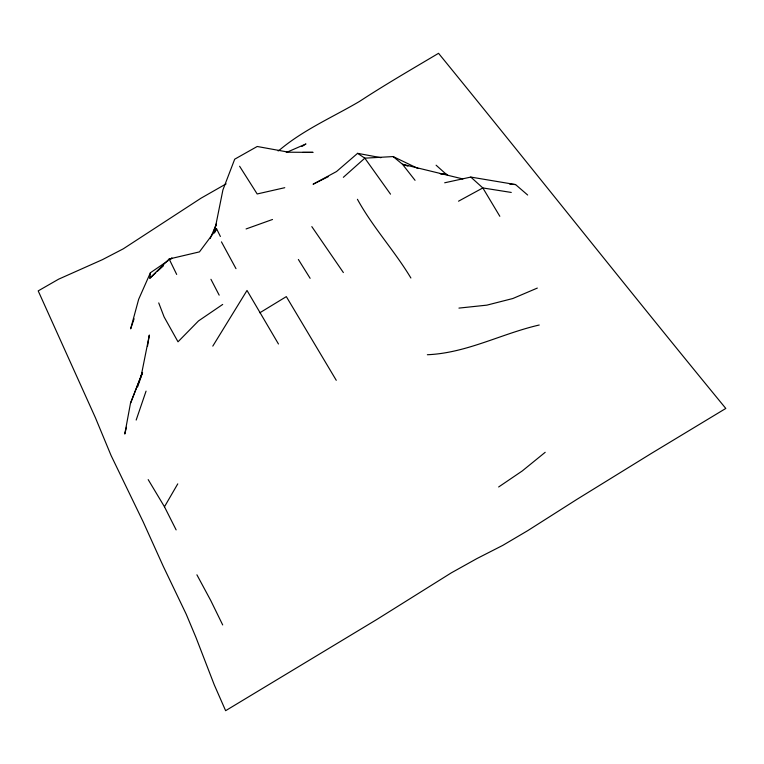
<?xml version="1.0" encoding="UTF-8"?>
<svg xmlns="http://www.w3.org/2000/svg" width="764" height="764" viewBox="0 0 764 764"><rect width="100%" height="100%" fill="white"/><g stroke="black" fill="none" stroke-linecap="round" stroke-linejoin="round"><path stroke-width="1.15" d="M155.818 272.767L149.868 278.211L150.412 272.758L168.042 260.686M147.471 346.407L149.343 335.024L141.187 375.84L130.472 403.344L124.771 434.038L126.471 427.267M213.891 231.301L216.432 223.632M213.815 231.664L216.059 224.893M134.101 318.76L130.654 328.845L138.647 299.335L150.412 272.758M136.173 420.057L146.058 391.12M137.606 386.861L142.582 372.498M141.187 375.84L142.457 372.507M130.472 403.344L142.448 372.488M210.176 238.502L215.696 225.829L222.907 189.94L234.701 159.189L257.22 146.487L288.763 152.217L313.068 152.361L302.592 152.418M214.483 232.953L216.623 228.885L220.385 236.477M176.131 529.901L164.47 506.771L177.764 483.86M212.793 346.121L247.011 290.454L278.459 343.991M216.623 228.885L199.452 251.881L169.15 259.006L149.868 278.211M157.518 271.22L163.458 265.776M170.257 259.559L171.957 258.012L170 259.349M343.342 177.315L364.829 158.167L393.145 156.572L417.879 168.452M380.94 157.69L357.6 153.335L336.523 171.537L313.087 184.239L328.491 176.532M545.19 452.307L522.232 470.977L498.644 486.983M278.153 150.957L280.054 149.582C304.024 129.565 332.693 117.178 359.386 101.497C385.237 84.565 411.997 69.094 438.546 53.308C534.771 171.298 629.125 290.798 725.8 408.444L651.425 453.386L577.03 499.293L527.733 530.646L502.75 545.391L476.889 558.589L451.333 572.838L376.843 619.461L225.628 710.692L214.254 684.811L195.995 637.529L186.244 614.256L163.248 566.267L143.145 521.783L111.086 455.516L95.433 417.774L38.2 290.893L58.608 279.185L102.471 259.636L123.29 248.816L200.932 198.248L226.134 183.857M222.696 304.444L198.506 320.918L178.012 341.804L164.098 316.907L158.731 302.907M301.923 146.459L305.953 143.957L286.29 152.504M259.836 312.772L286.328 296.623L336.265 380.31M458.524 201.19L482.838 187.944L511.269 192.442M537.321 288.076L512.854 298.514L486.878 305.142L458.935 308.102M246.084 228.952L272.5 219.478M539.241 325.015C501.518 333.639 466.708 353.102 427.353 354.735M284.762 187.696L257.172 193.97L239.6 166.246M444.677 182.787L470.796 177.076L515.566 184.573L527.657 195.021M440.245 173.714L445.956 174.02L447.828 175.271M509.75 184.153L515.566 184.573M440.226 173.6L445.956 174.02L436.101 165.205M462.85 178.948L402.447 164.241L393.145 156.572M407.909 166.132L402.447 164.241L415.053 180.323M357.6 153.335L364.829 158.167L390.519 194.161M470.796 177.076L482.838 187.944L499.828 216.288M311.817 226.621L343.37 272.557M410.889 278.01C394.53 250.745 372.784 227.271 357.428 199.289M298.371 259.483L310.127 278.316M148.187 479.611L164.47 506.771M235.99 268.661L221.455 241.873M196.902 574.805L210.74 600.494L222.696 624.942M210.94 279.29L219.172 295.152M169.15 259.006L176.675 274.429"/></g></svg>
